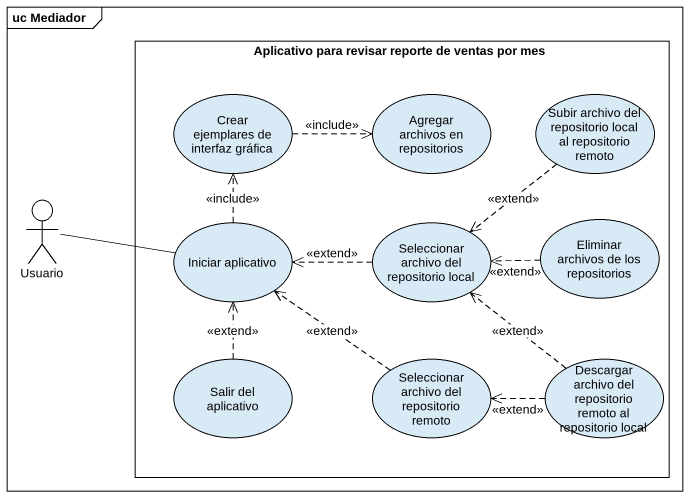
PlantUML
@startuml
mainframe uc Mediador
rectangle "Aplicativo para revisar reporte de ventas por mes" as Aplicativo_para_revisar {
  usecase "Crear ejemplares de interfaz gráfica" as Crear_ejemplares_de
  usecase "Agregar archivos en repositorios" as Agregar_archivos_en
  usecase "Subir archivo del repositorio local al repositorio remoto" as Subir_archivo_del
  usecase "Iniciar aplicativo" as Iniciar_aplicativo
  usecase "Seleccionar archivo del repositorio local" as Seleccionar_archivo_del
  usecase "Eliminar archivos de los repositorios" as Eliminar_archivos_de_los
  usecase "Salir del aplicativo" as Salir_del_aplicativo
  usecase "Seleccionar archivo del repositorio remoto" as Seleccionar_archivo_del_2
  usecase "Descargar archivo del repositorio remoto al repositorio local" as Descargar_archivo_del
}
actor Usuario
Crear_ejemplares_de .right.> Agregar_archivos_en : <<include>>
Subir_archivo_del ..> Seleccionar_archivo_del : <<extend>>
Usuario -right- Iniciar_aplicativo
Iniciar_aplicativo .up.> Crear_ejemplares_de : <<include>>
Seleccionar_archivo_del .left.> Iniciar_aplicativo : <<extend>>
Eliminar_archivos_de_los .left.> Seleccionar_archivo_del : <<extend>>
Salir_del_aplicativo .up.> Iniciar_aplicativo : <<extend>>
Seleccionar_archivo_del_2 .up.> Iniciar_aplicativo : <<extend>>
Descargar_archivo_del .up.> Seleccionar_archivo_del : <<extend>>
Descargar_archivo_del .left.> Seleccionar_archivo_del_2 : <<extend>>
@enduml
